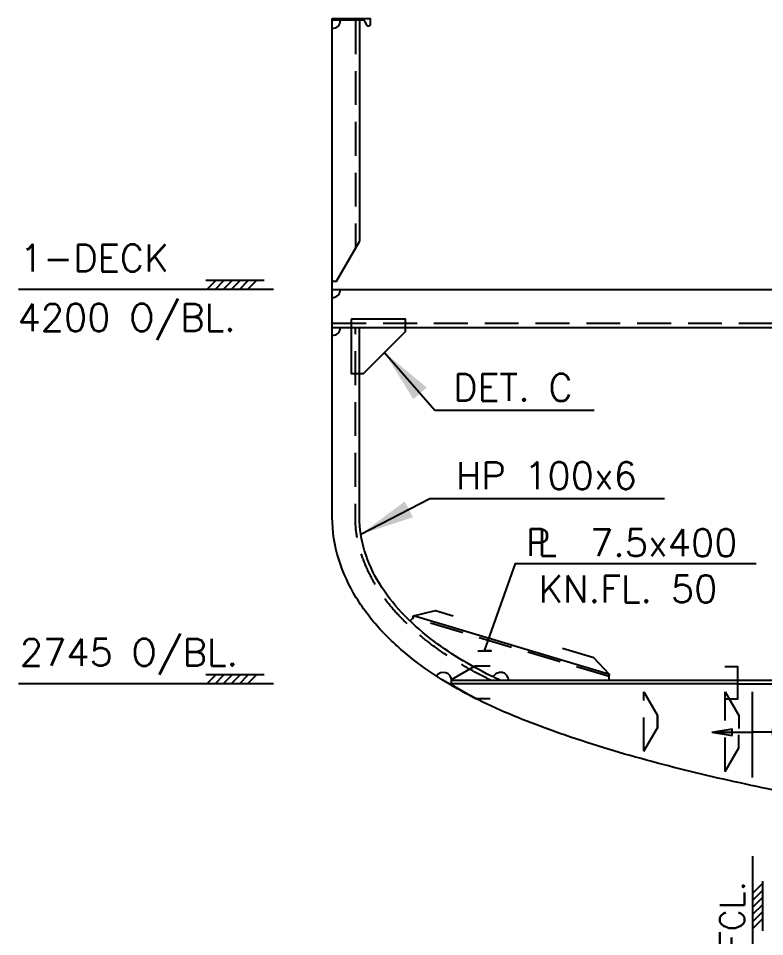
# Model space of a CAD drawing. Extents: x 53504 to 219407, y 25397 to 156081.
# Drawn here: x 166075 to 168828, y 73228 to 76616 of the extents above; entities that cross this region are included whole.
import ezdxf
from ezdxf.enums import TextEntityAlignment as Align

# ---------------------------------------------------------------- set-up
doc = ezdxf.new("R2010")
doc.units = 0
doc.header["$LTSCALE"] = 250
doc.linetypes.add('DASHED', pattern=[0.75, 0.5, -0.25])
doc.layers.get('0').update_dxf_attribs({"linetype": 'CONTINUOUS'})
for name, color, linetype in [('S0CO1', 1, 'CONTINUOUS'), ('S0CO2', 2, 'CONTINUOUS'), ('S0CO5', 4, 'CONTINUOUS'), ('S0DA1', 1, 'DASHED'), ('S0DA2', 2, 'DASHED'), ('S0DIM', 2, 'CONTINUOUS'), ('S0TX2', 2, 'CONTINUOUS')]:
    doc.layers.add(name, color=color, linetype=linetype)
doc.styles.add('ROMANS', font='romans', dxfattribs={"height": 100})
doc.dimstyles.new('ORGINAL', dxfattribs={"dimscale": 100, "dimtxt": 1.8, "dimasz": 2, "dimexe": 0.5, "dimexo": 1, "dimgap": 0.5, "dimtad": 1, "dimdec": 0, "dimdsep": 46, "dimtxsty": 'ROMANS', "dimcen": 0, "dimclrd": 1, "dimclre": 1, "dimclrt": 2, "dimadec": 3, "dimazin": 2, "dimtfac": 1, "dimtdec": 0, "dimtmove": 0, "dimatfit": 3, "dimfxl": 1, "dimtvp": 100, "dimtolj": 1, "dimarcsym": 0})

# ---------------------------------------------------------------- blocks, each defined once
blk = doc.blocks.new('ST10011')
at = {"layer": 'S0CO1'}
for p, q in [((4.235, 0.654), (-0.077, 0.654)), ((0, 0), (0.654, 0.654)), ((0.6, 0), (1.254, 0.654)), ((1.2, 0), (1.854, 0.654)), ((1.8, 0), (2.454, 0.654)), ((2.4, 0), (3.054, 0.654)), ((3, 0), (3.654, 0.654))]:
    blk.add_line(p, q, dxfattribs=at)
blk = doc.blocks.new('KNE200-OL')
at = {"layer": 'S0CO1', "color": 0}
blk.add_lwpolyline([(-30, 30), (-30, -170), (15, -170), (170, -15), (170, 30)], close=True, dxfattribs=at)
blk = doc.blocks.new('FF')
at = {"color": 0}
blk.add_lwpolyline([(0, 0), (140, 0), (140, -23, -0.767327), (128.8, -26), (119.6, -10, 0.267949), (114.4, -7), (0, -7)], format="xyb", close=True, dxfattribs=at)
blk = doc.blocks.new('snip')
at = {"color": 0, "linetype": 'ByBlock'}
for p, q in [((-75, -150.9), (-75, -220.7)), ((75, -150.9), (75, -220.7))]:
    blk.add_line(p, q, dxfattribs=at)
blk.add_lwpolyline([(75, -150.9), (12.5, -42.7), (-12.5, -42.7), (-75, -150.9)], dxfattribs=at)
blk = doc.blocks.new('*X7')
at = {"color": 0}
for p, q in [((13410.3, 17177.2), (13450.3, 17217.2)), ((13438.6, 17177.2), (13478.6, 17217.2)), ((13466.9, 17177.2), (13506.9, 17217.2)), ((13495.2, 17177.2), (13535.2, 17217.2)), ((13523.5, 17177.2), (13563.5, 17217.2)), ((13551.8, 17177.2), (13591.8, 17217.2))]:
    blk.add_line(p, q, dxfattribs=at)
blk = doc.blocks.new('TYKK')
at = {"layer": 'S0CO1'}
for p, q in [((-2.04, 0.816), (2.04, 0.816)), ((-2.04, 0), (2.04, 0))]:
    blk.add_line(p, q, dxfattribs=at)
at = {"layer": 'S0CO1', "xscale": 0.0204, "yscale": 0.0204, "zscale": 0.0204}
blk.add_blockref('*X7', (-275.405, -350.414), dxfattribs=at)
blk = doc.blocks.new('ST10005')
at = {"color": 1}
for p, q in [((0, 0), (2, 0.317)), ((0, 0), (2, -0.317)), ((0, 0), (4, 0)), ((2, 0.317), (2, -0.317))]:
    blk.add_line(p, q, dxfattribs=at)
blk.add_solid([(0, 0), (2, 0.317), (0, 0), (2, -0.317)], dxfattribs=at)
blk = doc.blocks.new('PLDIM2')
at = {"layer": 'S0TX2', "style": 'ROMANS'}
for s, p in [('P', (-19.2, 0.3)), ('L', (22.8, 0.3))]:
    blk.add_text(s, height=100, dxfattribs=at).set_placement(p)
blk.add_attdef('XX.X', (168.5, -1.5), '', height=100, dxfattribs=at)

msp = doc.modelspace()

# ---------------------------------------------------------------- linework, layer by layer
at = {"layer": 'S0CO1', "color": 0}
for p, q in [((167333.046, 76609.049), (167333.046, 75793.273)), ((167233.046, 75476.049), (170933.047, 75476.049)), ((167519.741, 74392.801), (167530.126, 74403.625)), ((168256.254, 74195.716), (167532.409, 74411.292)), ((168253.97, 74173.049), (168253.97, 74188.049))]:
    msp.add_line(p, q, dxfattribs=at)
for points in [[(167233.046, 75646.049), (167248.046, 75646.049), (167333.046, 75793.273)], [(167530.126, 74403.625), (167532.409, 74411.292), (167614.117, 74430.781), (167678.38, 74411.642)], [(168253.97, 74188.049), (168256.254, 74195.716), (168198.522, 74256.733), (168082.104, 74291.404)], [(168681.803, 74224.266), (168728.045, 74224.268), (168728.048, 74104.268), (168681.807, 74104.266)], [(168728.047, 74173.049), (167673.101, 74173.049)], [(168728.047, 74161.049), (167662.947, 74161.049)], [(168383.047, 74131.049), (168433.047, 74044.446), (168433.047, 73996.288)], [(168683.047, 74131.049), (168733.047, 74044.446), (168733.047, 73996.288)], [(168383.047, 73911.79), (168433.047, 73998.393), (168433.047, 74046.55)], [(168683.047, 73837.879), (168733.047, 73924.482), (168733.047, 73972.639)]]:
    msp.add_lwpolyline(points, dxfattribs=at)
at = {"layer": 'S0CO1', "color": 0, "flags": 128}
msp.add_lwpolyline([(167853.97, 74173.049, -0.00540079), (167817.298, 74190.768, -0.021351), (167701.19, 74254.739, -0.028506), (167594.38, 74328.327, -0.037503), (167489.339, 74423.327, -0.053094), (167406.897, 74530.771, -0.06083), (167352.204, 74651.007, -0.076496), (167333.047, 74775.454), (167333.047, 75476.049)], format="xyb", dxfattribs=at)
at = {"layer": 'S0CO1', "color": 0}
for centre, start, end in [((167233.046, 76609.049), 270.000006, 0), ((167233.046, 75616.049), 270.000006, 0), ((167233.046, 75476.049), 270.000006, 0), ((167643.101, 74173.049), 0, 148.023348), ((167853.97, 74173.049), 0, 154.211182)]:
    msp.add_arc(centre, 30, start, end, dxfattribs=at)
at = {"layer": 'S0CO2', "color": 0}
msp.add_lwpolyline([(169171.097, 74173.049), (168728.047, 74173.049), (168728.047, 74161.049), (169171.097, 74161.049)], dxfattribs=at)
at = {"layer": 'S0CO5', "color": 0}
for p, q in [((167233.046, 75616.049), (170933.047, 75616.049)), ((168783.047, 73815.061), (168783.047, 74131.049))]:
    msp.add_line(p, q, dxfattribs=at)
msp.add_lwpolyline([(172033.047, 73244.232), (171933.047, 73244.133, -0.002307), (171533.047, 73304.786), (171283.06, 73344.328, 0.001231), (171033.047, 73383.703), (170782.99, 73421.968, -0.002418), (170533.046, 73460.964, -0.006276), (169932.347, 73565.419), (169333.047, 73677.624, -0.001073), (169004.156, 73740.045, -0.008304), (168676.49, 73808.604, -0.011927), (168351.913, 73890.349, -0.019183), (168033.047, 73992.116, -0.010623), (167901.385, 74042.963, -0.017778), (167772.822, 74101.203, -0.021351), (167649.239, 74169.292, -0.028506), (167533.047, 74249.344, -0.037503), (167416.895, 74354.393, -0.053094), (167321.56, 74478.64, -0.06083), (167256.831, 74620.941, -0.076496), (167233.047, 74775.45), (167233.046, 76616.049)], format="xyb", dxfattribs=at)
at = {"layer": 'S0DA1', "color": 0}
for p, q in [((167318.046, 76609.049), (167318.046, 75767.292)), ((167233.046, 75491.049), (170933.047, 75491.049)), ((168253.97, 74188.049), (167530.126, 74403.625))]:
    msp.add_line(p, q, dxfattribs=at)
at = {"layer": 'S0DA1', "color": 0, "flags": 128}
msp.add_lwpolyline([(167819.31, 74173.049, -0.00127384), (167810.627, 74177.333, -0.021351), (167693.397, 74241.922, -0.028506), (167585.18, 74316.479, -0.037503), (167478.472, 74412.987, -0.053094), (167394.096, 74522.952, -0.06083), (167337.898, 74646.497, -0.076496), (167318.047, 74775.453), (167318.047, 75476.049)], format="xyb", dxfattribs=at)
at = {"layer": 'S0DA2', "color": 0}
for p, q in [((168383.047, 73911.79), (168383.047, 74131.049)), ((168683.047, 73837.879), (168683.047, 74131.049))]:
    msp.add_line(p, q, dxfattribs=at)
at = {"layer": 'S0DIM', "color": 0}
msp.add_line((168783.047, 73524.957), (168783.047, 72745.981), dxfattribs=at)
for points in [[(167015.409, 75616.049), (166074.631, 75616.049)], [(167015.409, 74161.049), (166074.631, 74161.049)]]:
    msp.add_lwpolyline(points, dxfattribs=at)
at = {"layer": 'S0TX2', "color": 0}
msp.add_lwpolyline([(167770.341, 74282.431), (167818.649, 74282.431), (167794.495, 74282.431), (167909.267, 74604.453), (168796.733, 74604.453)], dxfattribs=at)

# ---------------------------------------------------------------- block references
at = {"layer": 'S0CO1', "color": 0}
msp.add_blockref('KNE200-OL', (167333.047, 75476.049), dxfattribs=at)
for name, p, xscale, yscale, zscale, rotation in [('snip', (167638.971, 74167.049), -0.8, 0.8, 0.8, 89.99999999999714), ('ST10005', (168633.047, 73982.558), -37.5, 37.5, 37.5, 180), ('ST10005', (168933.047, 73982.558), 37.5, 37.5, 37.5, 180)]:
    msp.add_blockref(name, p, dxfattribs=dict(at, xscale=xscale, yscale=yscale, zscale=zscale, rotation=rotation))
at = {"layer": 'S0CO2', "color": 0}
msp.add_blockref('FF', (167233.046, 76616.049), dxfattribs=at)
at = {"layer": 'S0DIM', "color": 0, "xscale": 50, "yscale": 50, "zscale": 50}
for p in [(166770.231, 75616.049), (166770.231, 74161.049)]:
    msp.add_blockref('ST10011', p, dxfattribs=at)
at = {"layer": 'S0DIM', "color": 0, "extrusion": (0, 0, -1), "xscale": 45, "yscale": 45, "zscale": -45, "rotation": 270}
msp.add_blockref('TYKK', (-168819.767, 73341.326), dxfattribs=at)
at = {"layer": 'S0TX2', "color": 0}
ref = msp.add_blockref('PLDIM2', (167966.661, 74632.681), dxfattribs=at)
ref.add_attrib('XX.X', '7.5x400', (168183.657, 74631.222), dxfattribs={"height": 100, "style": 'ROMANS'})

# ---------------------------------------------------------------- texts
at = {"layer": 'S0DIM', "color": 0, "style": 'ROMANS', "text_generation_flag": 6}
msp.add_text('3250 FCL.', height=90, rotation=270, dxfattribs=at).set_placement((168753.296, 72808.473))
at = {"layer": 'S0TX2', "color": 0, "style": 'ROMANS'}
for s, p in [('1-DECK', (166080.079, 75681.764)), ('4200 O/BL.', (166071.525, 75462.294)), ('DET. C', (167678.482, 75204.312)), ('HP 100x6', (167688.301, 74878.873)), ('2745 O/BL.', (166080.079, 74226.764))]:
    msp.add_text(s, height=100, dxfattribs=at).set_placement(p)
msp.add_text('KN.FL. 50', height=100, dxfattribs=at).set_placement((168323.694, 74510.963), align=Align.MIDDLE)

# ---------------------------------------------------------------- leaders
at = {"layer": 'S0TX2', "color": 0}
for points in [[(167425.547, 75383.549), (167610.944, 75169.941), (168198.757, 75169.941)], [(167337.865, 74712.498), (167592.386, 74844.501), (168458.541, 74844.501)]]:
    msp.add_leader(points, dimstyle='ORGINAL', dxfattribs=at)

doc.saveas('drawing.dxf')
